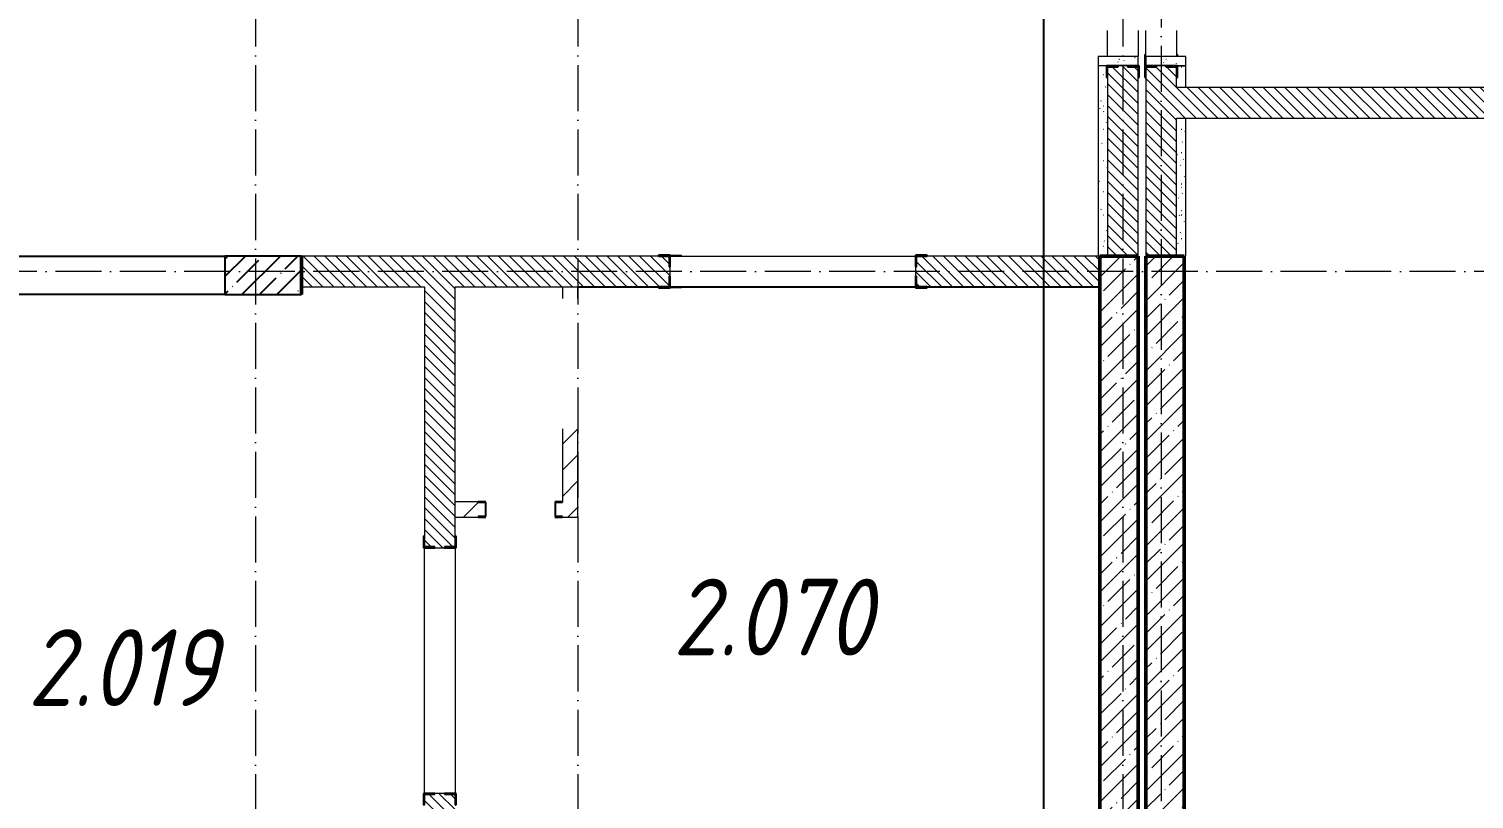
# Model space of a CAD drawing. Header units: millimetres. Extents: x -356862 to 418287, y 0 to 839748.
# Drawn here: x 51882 to 61297, y 518659 to 523678 of the extents above; entities that cross this region are included whole.
import ezdxf

# ---------------------------------------------------------------- set-up
doc = ezdxf.new("R2010")
doc.units = ezdxf.units.MM
doc.linetypes.add('50_200_ШТРИХ_1Т_ш5_п1_п1_', pattern=[700, 500, -100, 0, -100])
for name, color, linetype, lineweight in [('A-GENM-____-MCUT', 7, 'Continuous', 25), ('A-GENM-____-OTLN', 7, 'Continuous', 9), ('A-GENM-____-OTLN-1', 7, 'Continuous', 25), ('A-WALL-____-MCUT', 7, 'Continuous', 13), ('A-WALL-____-MCUT-2', 7, 'Continuous', 50), ('A-WALL-____-PATT-1', 7, 'Continuous', 9), ('A-WALL-FNSH-MCUT-1', 7, 'Continuous', 9), ('I-WALL-____-OTLN', 7, 'Continuous', 9), ('S-GRID-____-OTLN-1', 7, '50_200_ШТРИХ_1Т_ш5_п1_п1_', 9), ('Марки помещений', 7, 'Continuous', 9)]:
    doc.layers.add(name, color=color, linetype=linetype, lineweight=lineweight)
doc.layers.add('A-WALL-____-PATT-2', color=7, linetype='Continuous', lineweight=9, true_color=0x787878)
doc.styles.add('ISOCPEUR_I_2', font='isocpeui.ttf', dxfattribs={"width": 0.85, "height": 2.3})
pattern_1 = [(135, (-15591.663, 459015.94), (-35.35534, -35.35534), [])]
pattern_2 = [(45, (-15591.66, 459015.94), (-114.04925, 114.04925), []), (45, (-15477.61, 459015.94), (-114.04925, 114.04925), [201.612, -40.322, 3.353, -36.97])]
pattern_3 = [(45, (-15591.66, 459015.94), (-84.85281, 84.85281), [])]
pattern_4 = [(0, (-15591.663, 459015.94), (203.2, 50.8), [3.353, -149.047, 3.353, -149.047, -812.8]), (0, (-15591.663, 459015.94), (203.2, 50.8), [-304.8, 3.353, -301.447, 3.353, -149.047, -355.6]), (0, (-15591.663, 459015.94), (203.2, 50.8), [-762, 3.353, -98.247, 3.353, -250.647]), (120, (-15515.463, 459041.34), (-145.59409, 150.576362), [3.353, -149.047, 3.353, -149.047, -812.8]), (120, (-15515.463, 459041.34), (-145.59409, 150.576362), [-304.8, 3.353, -301.447, 3.353, -149.047, -355.6]), (120, (-15515.463, 459041.34), (-145.59409, 150.576362), [-762, 3.353, -98.247, 3.353, -250.647]), (240, (-15490.063, 459142.94), (-57.60591, -201.376362), [3.353, -149.047, 3.353, -149.047, -812.8]), (240, (-15490.063, 459142.94), (-57.60591, -201.376362), [-304.8, 3.353, -301.447, 3.353, -149.047, -355.6]), (240, (-15490.063, 459142.94), (-57.60591, -201.376362), [-762, 3.353, -98.247, 3.353, -250.647])]

# ---------------------------------------------------------------- blocks, each defined once
blk = doc.blocks.new('Фахверк_СКБ_Уголок - 200_3960-28268576-АР1_План отверстий 2 этажа в осях 1-64_Ю-ЯЯ')
at = {"layer": 'A-GENM-____-MCUT'}
for p, q in [((200, 156), (125, 156)), ((125, 156), (125, 81)), ((131, 81), (131, 150)), ((131, 150), (200, 150)), ((200, 150), (200, 156)), ((125, 81), (131, 81)), ((131, 19), (125, 19)), ((125, 19), (125, -56)), ((131, -50), (131, 19)), ((125, -56), (200, -56)), ((200, -50), (131, -50)), ((200, -56), (200, -50))]:
    blk.add_line(p, q, dxfattribs=at)
blk = doc.blocks.new('154_Стойка_СКБ_Уголок - СМ-2180_200-28268025-АР1_План отверстий 2 этажа в осях 1-64_Ю-ЯЯ')
at = {"layer": 'A-GENM-____-MCUT'}
for p, q in [((125, 156), (125, 81)), ((200, 156), (125, 156)), ((131, 81), (131, 150)), ((131, 150), (200, 150)), ((200, 150), (200, 156)), ((125, 81), (131, 81)), ((131, 19), (125, 19)), ((125, 19), (125, -56)), ((131, -50), (131, 19)), ((125, -56), (200, -56)), ((200, -50), (131, -50)), ((200, -56), (200, -50))]:
    blk.add_line(p, q, dxfattribs=at)
blk = doc.blocks.new('Стойка_Влож_Уголок_Опорный - Уголок-28213941-АР1_План отверстий 2 этажа в осях 1-64_Ю-ЯЯ')
at = {"layer": 'A-GENM-____-OTLN'}
for p, q in [((-212, -6), (-212, 0)), ((0, 0), (0, -6)), ((-212, -75), (-212, -6)), ((-212, -6), (-206, -6)), ((-212, -75), (-206, -75)), ((-6, -6), (0, -6)), ((-6, -75), (0, -75)), ((0, -6), (0, -75))]:
    blk.add_line(p, q, dxfattribs=at)
blk = doc.blocks.new('154_Стойка_СКБ_Уголок - СМ-2540_200-37126399-АР1_План отверстий 2 этажа в осях 1-64_Ю-ЯЯ')
at = {"layer": 'A-GENM-____-MCUT'}
for p, q in [((125, 156), (125, 81)), ((200, 156), (125, 156)), ((131, 81), (131, 150)), ((131, 150), (200, 150)), ((200, 150), (200, 156)), ((125, 81), (131, 81)), ((131, 19), (125, 19)), ((125, 19), (125, -56)), ((131, -50), (131, 19)), ((125, -56), (200, -56)), ((200, -50), (131, -50)), ((200, -56), (200, -50))]:
    blk.add_line(p, q, dxfattribs=at)
blk = doc.blocks.new('Стойка_Влож_Полоса боковая - Полоса-V150-АР1_План отверстий 2 этажа в осях 1-64_Ю-ЯЯ')
at = {"layer": 'A-GENM-____-OTLN'}
for p, q in [((-5, 60), (0, 60)), ((-5, -60), (-5, 60)), ((0, 31), (0, -31)), ((0, -60), (-5, -60))]:
    blk.add_line(p, q, dxfattribs=at)
blk = doc.blocks.new('Стойка_Влож_Уголок_Опорный - Уголок-V151-АР1_План отверстий 2 этажа в осях 1-64_Ю-ЯЯ')
at = {"layer": 'A-GENM-____-OTLN'}
for p, q in [((0, 0), (0, -6)), ((-212, -75), (-212, -60)), ((-212, -75), (-206, -75)), ((-6, -6), (0, -6)), ((-6, -75), (0, -75)), ((0, -6), (0, -75))]:
    blk.add_line(p, q, dxfattribs=at)
blk = doc.blocks.new('154_Фахверк_СКБ_Швеллер - Тип_100_3960_зеркало-V205-АР1_План отверстий 2 этажа в осях 1-64_Ю-ЯЯ')
at = {"layer": 'A-GENM-____-MCUT'}
for p, q in [((175, 50), (125, 50)), ((128, 47), (175, 47)), ((128, -47), (128, 47)), ((175, 47), (175, 50)), ((125, -50), (175, -50)), ((175, -47), (128, -47)), ((175, -50), (175, -47))]:
    blk.add_line(p, q, dxfattribs=at)
blk = doc.blocks.new('2этаж')
at = {"layer": 'S-GRID-____-OTLN-1', "color": 251, "ltscale": 0.6, "true_color": 0x636466}
for p, q in [((53358.3, 549908.8), (53358.3, 511907.5)), ((55458.3, 549908.8), (55458.3, 498997)), ((59008.3, 549908.8), (59008.3, 498997)), ((59258.3, 549613.9), (59258.3, 499306.9)), ((88482.7, 522097), (-20260.4, 522097))]:
    blk.add_line(p, q, dxfattribs=at)

msp = doc.modelspace()

# ---------------------------------------------------------------- hatches: boundary and pattern name
h = msp.add_hatch()
h.set_pattern_fill('FP_13', color=256, style=0, pattern_type=2)
h.set_pattern_definition(pattern_2)
h.paths.add_polyline_path([(53658.3366, 521946.983), (53658.3366, 522196.983), (53158.3366, 522196.983), (53158.3366, 521946.983)], flags=0)
h.paths.add_polyline_path([(51558.1809, 521946.983), (51558.3366, 521946.983), (51558.1809, 522196.983), (51358.3366, 522196.983), (51358.3366, 521946.983)], flags=0)
at = {"layer": 'A-WALL-____-PATT-1'}
h = msp.add_hatch(dxfattribs=at)
h.set_pattern_fill('FP_6', color=256, style=0, pattern_type=2)
h.set_pattern_definition(pattern_1)
h.paths.add_polyline_path([(59108.3366, 522196.983), (59108.3366, 523430.983), (59039.3366, 523430.983), (59039.3366, 523436.983), (58977.3366, 523436.983), (58977.3366, 523430.983), (58908.3366, 523430.983), (58908.3366, 522196.983)], flags=0)
h.paths.add_polyline_path([(59039.3366, 525656.983), (59039.3366, 525662.983), (59108.3366, 525662.983), (59108.3366, 526196.983), (58908.3366, 526196.983), (58908.3366, 525662.983), (58977.3366, 525662.983), (58977.3366, 525656.983)], flags=0)
h = msp.add_hatch(dxfattribs=at)
h.set_pattern_fill('FP_6', color=256, style=0, pattern_type=2)
h.set_pattern_definition(pattern_1)
h.paths.add_polyline_path([(59358.3366, 522196.983), (59358.3366, 523430.983), (59289.3366, 523430.983), (59289.3366, 523436.983), (59227.3366, 523436.983), (59227.3366, 523430.983), (59158.3366, 523430.983), (59158.3366, 522196.983)], flags=0)
h.paths.add_polyline_path([(59289.3366, 525656.983), (59289.3366, 525662.983), (59358.3366, 525662.983), (59358.3366, 526196.983), (59158.3366, 526196.983), (59158.3366, 525662.983), (59227.3366, 525662.983), (59227.3366, 525656.983)], flags=0)
h = msp.add_hatch(dxfattribs=at)
h.set_pattern_fill('FP_6', color=256, style=0, pattern_type=2)
h.set_pattern_definition(pattern_1)
h.paths.add_polyline_path([(73658.3366, 523096.983), (73658.3366, 523296.983), (69264.3366, 523296.983), (69264.3366, 523227.983), (69258.3366, 523227.983), (69258.3366, 523296.983), (66008.3366, 523296.983), (66008.3366, 523096.983), (66633.3366, 523096.983), (66633.3366, 523196.983), (67883.3366, 523196.983), (67883.3366, 523096.983), (69258.3366, 523096.983), (69258.3366, 523165.983), (69264.3366, 523165.983), (69264.3366, 523096.983), (73458.3366, 523096.983)], flags=0)
h.paths.add_polyline_path([(64383.3366, 523096.983), (64908.3366, 523096.983), (64908.3366, 523296.983), (64314.3366, 523296.983), (64314.3366, 523227.983), (64308.3366, 523227.983), (64308.3366, 523165.983), (64314.3366, 523165.983), (64314.3366, 523096.983)], flags=0)
h.paths.add_polyline_path([(62808.3366, 523096.983), (62808.3366, 523296.983), (59358.3366, 523296.983), (59358.3366, 523096.983), (62163.1849, 523096.983)], flags=0)
h = msp.add_hatch(dxfattribs=at)
h.set_pattern_fill('FP_6', color=256, style=0, pattern_type=2)
h.set_pattern_definition(pattern_1)
h.paths.add_polyline_path([(58628.1836, 521996.983), (58858.3366, 521996.983), (58858.3366, 522196.983), (57664.3366, 522196.983), (57664.3366, 522127.983), (57658.3366, 522127.983), (57658.3366, 522065.983), (57664.3366, 522065.983), (57664.3366, 521996.983), (57733.3366, 521996.983)], flags=0)
h.paths.add_polyline_path([(55983.3366, 521996.983), (56052.3366, 521996.983), (56052.3366, 522065.983), (56058.3366, 522065.983), (56058.3366, 522127.983), (56052.3366, 522127.983), (56052.3366, 522196.983), (53658.3366, 522196.983), (53658.3366, 521996.983), (55093.1822, 521996.983)], flags=0)
h = msp.add_hatch(dxfattribs=at)
h.set_pattern_fill('FP_13', color=256, style=0, pattern_type=2)
h.set_pattern_definition(pattern_2)
h.paths.add_polyline_path([(59108.3366, 514196.983), (59108.3366, 522196.983), (58858.3366, 522196.983), (58858.3366, 514196.983), (59070.0587, 514196.983)], flags=0)
h = msp.add_hatch(dxfattribs=at)
h.set_pattern_fill('FP_13', color=256, style=0, pattern_type=2)
h.set_pattern_definition(pattern_2)
h.paths.add_polyline_path([(59158.3366, 514146.983), (59408.3366, 514146.983), (59408.3366, 522196.983), (59158.3366, 522196.983), (59158.3366, 514626.1205)], flags=0)
h = msp.add_hatch(dxfattribs=at)
h.set_pattern_fill('FP_6', color=256, style=0, pattern_type=2)
h.set_pattern_definition(pattern_1)
h.paths.add_polyline_path([(54458.3366, 518096.983), (54658.3366, 518096.983), (54658.3366, 518690.983), (54589.3366, 518690.983), (54589.3366, 518696.983), (54527.3366, 518696.983), (54527.3366, 518690.983), (54458.3366, 518690.983), (54458.3366, 518621.983)], flags=0)
h.paths.add_polyline_path([(54527.3366, 520296.983), (54589.3366, 520296.983), (54589.3366, 520302.983), (54658.3366, 520302.983), (54658.3366, 521996.983), (54458.3366, 521996.983), (54458.3366, 520302.983), (54527.3366, 520302.983)], flags=0)
h = msp.add_hatch(dxfattribs=at)
h.set_pattern_fill('FP_4', color=256, style=0, pattern_type=2)
h.set_pattern_definition(pattern_3)
h.paths.add_polyline_path([(55358.3366, 520496.983), (55458.3366, 520496.983), (55458.3366, 521071.983), (55358.3366, 521071.983), (55358.3366, 520499.983)], flags=0)
h.paths.add_polyline_path([(55458.3366, 521921.983), (55458.3366, 521996.983), (55358.3366, 521996.983), (55358.3366, 521921.983), (55452.9795, 521921.983)], flags=0)
h = msp.add_hatch(dxfattribs=at)
h.set_pattern_fill('FP_4', color=256, style=0, pattern_type=2)
h.set_pattern_definition(pattern_3)
h.paths.add_polyline_path([(54658.3366, 520496.983), (54808.3366, 520496.983), (54808.3366, 520499.983), (54855.3366, 520499.983), (54855.3366, 520593.983), (54808.3366, 520593.983), (54808.3366, 520596.983), (54658.3366, 520596.983), (54658.3366, 520499.983)], flags=0)
h.paths.add_polyline_path([(55311.3366, 520499.983), (55358.3366, 520499.983), (55358.3366, 520593.983), (55311.3366, 520593.983)], flags=0)
at = {"layer": 'A-WALL-____-PATT-2'}
h = msp.add_hatch(dxfattribs=at)
h.set_pattern_fill('FP_165', color=256, style=0, pattern_type=2)
h.set_pattern_definition(pattern_4)
h.paths.add_polyline_path([(58908.3366, 522196.983), (58908.3366, 523361.983), (58902.3366, 523361.983), (58902.3366, 523436.983), (58848.3366, 523436.983), (58848.3366, 522196.983)], flags=0)
h.paths.add_polyline_path([(58848.3366, 525656.983), (58902.3366, 525656.983), (58902.3366, 525731.983), (58908.3366, 525731.983), (58908.3366, 526196.983), (58848.3366, 526196.983), (58848.3366, 525662.983)], flags=0)
h = msp.add_hatch(dxfattribs=at)
h.set_pattern_fill('FP_165', color=256, style=0, pattern_type=2)
h.set_pattern_definition(pattern_4)
h.paths.add_polyline_path([(59364.3366, 523296.983), (59418.3366, 523296.983), (59418.3366, 523436.983), (59364.3366, 523436.983), (59364.3366, 523361.983), (59358.3366, 523361.983), (59358.3366, 523296.983)], flags=0)
h.paths.add_polyline_path([(59364.3366, 525656.983), (59418.3366, 525656.983), (59418.3366, 526196.983), (59358.3366, 526196.983), (59358.3366, 525731.983), (59364.3366, 525731.983), (59364.3366, 525662.983)], flags=0)
h = msp.add_hatch(dxfattribs=at)
h.set_pattern_fill('FP_165', color=256, style=0, pattern_type=2)
h.set_pattern_definition(pattern_4)
h.paths.add_polyline_path([(59068.3366, 523436.983), (59108.3366, 523436.983), (59108.3366, 523496.983), (58848.3366, 523496.983), (58848.3366, 523436.983), (58948.3366, 523436.983), (58948.3366, 523441.983), (59068.3366, 523441.983)], flags=0)
h = msp.add_hatch(dxfattribs=at)
h.set_pattern_fill('FP_165', color=256, style=0, pattern_type=2)
h.set_pattern_definition(pattern_4)
h.paths.add_polyline_path([(59158.3366, 523436.983), (59198.3366, 523436.983), (59198.3366, 523441.983), (59318.3366, 523441.983), (59318.3366, 523436.983), (59418.3366, 523436.983), (59418.3366, 523496.983), (59158.3366, 523496.983)], flags=0)
h = msp.add_hatch(dxfattribs=at)
h.set_pattern_fill('FP_165', color=256, style=0, pattern_type=2)
h.set_pattern_definition(pattern_4)
h.paths.add_polyline_path([(59418.3366, 522196.983), (59418.3366, 523096.983), (59358.3366, 523096.983), (59358.3366, 522196.983)], flags=0)

# ---------------------------------------------------------------- linework, layer by layer
for p, q in [((51558.3366, 522196.983), (53158.3366, 522196.983)), ((53658.3366, 522196.983), (53158.3366, 522196.983)), ((53158.3366, 522196.983), (53158.3366, 521946.983)), ((53158.3366, 521946.983), (51558.3366, 521946.983)), ((53158.3366, 521946.983), (53658.3366, 521946.983))]:
    msp.add_line(p, q)
msp.add_lwpolyline([(58491.7644, 514313.3729), (29908.3366, 514313.3729), (29908.3366, 549908.7924), (58491.7644, 549908.7924)], close=True)
msp.add_lwpolyline([(55458.3366, 521996.983), (58858.3366, 521996.983)])
at = {"layer": 'A-WALL-____-MCUT'}
for p, q in [((58908.3366, 523361.983), (58908.3366, 522196.983)), ((59108.3366, 522196.983), (59108.3366, 523361.983)), ((59158.3366, 523361.983), (59158.3366, 522196.983)), ((59358.3366, 523296.983), (59358.3366, 523361.983)), ((62808.3366, 523296.983), (59358.3366, 523296.983)), ((59358.3366, 523096.983), (62808.3366, 523096.983)), ((59358.3366, 522196.983), (59358.3366, 523096.983)), ((55983.3366, 522196.983), (53658.3366, 522196.983)), ((58858.3366, 522196.983), (57733.3366, 522196.983)), ((58908.3366, 522196.983), (59108.3366, 522196.983)), ((56058.3366, 522065.983), (56058.3366, 522127.983)), ((57658.3366, 522127.983), (57658.3366, 522065.983)), ((53658.3366, 521996.983), (54458.3366, 521996.983)), ((54458.3366, 521996.983), (54458.3366, 520371.983)), ((54658.3366, 521996.983), (55983.3366, 521996.983)), ((54658.3366, 520371.983), (54658.3366, 521996.983)), ((57733.3366, 521996.983), (58858.3366, 521996.983)), ((54527.3366, 520296.983), (54589.3366, 520296.983)), ((54589.3366, 518696.983), (54527.3366, 518696.983))]:
    msp.add_line(p, q, dxfattribs=at)
at = {"layer": 'A-WALL-____-MCUT-2'}
for p, q in [((53658.3366, 521946.983), (53658.3366, 522196.983)), ((58858.3366, 522196.983), (58858.3366, 514196.983)), ((59108.3366, 522196.983), (58858.3366, 522196.983)), ((59108.3366, 514196.983), (59108.3366, 522196.983)), ((59158.3366, 522196.983), (59158.3366, 514146.983)), ((59408.3366, 522196.983), (59158.3366, 522196.983)), ((59408.3366, 514146.983), (59408.3366, 522196.983))]:
    msp.add_line(p, q, dxfattribs=at)
at = {"layer": 'A-WALL-FNSH-MCUT-1'}
for p, q in [((58848.3366, 523496.983), (58848.3366, 522196.983)), ((59108.3366, 523496.983), (58848.3366, 523496.983)), ((59108.3366, 523436.983), (59108.3366, 523496.983)), ((59418.3366, 523496.983), (59158.3366, 523496.983)), ((59158.3366, 523496.983), (59158.3366, 523436.983)), ((59418.3366, 523296.983), (59418.3366, 523496.983)), ((58902.3366, 523436.983), (58848.3366, 523436.983)), ((59418.3366, 523436.983), (59364.3366, 523436.983)), ((59364.3366, 523436.983), (59418.3366, 523436.983)), ((59418.3366, 522196.983), (59418.3366, 523096.983)), ((58848.3366, 522196.983), (58908.3366, 522196.983)), ((59408.3366, 522196.983), (59418.3366, 522196.983)), ((55358.3366, 521996.983), (55358.3366, 521921.983)), ((55458.3366, 521921.983), (55458.3366, 521996.983)), ((55358.3366, 521071.983), (55358.3366, 520596.983)), ((55458.3366, 520496.983), (55458.3366, 521071.983)), ((54808.3366, 520596.983), (54658.3366, 520596.983)), ((54658.3366, 520496.983), (54808.3366, 520496.983)), ((55358.3366, 520496.983), (55458.3366, 520496.983))]:
    msp.add_line(p, q, dxfattribs=at)
at = {"layer": 'I-WALL-____-OTLN'}
for p, q in [((58908.3366, 523496.983), (58908.3366, 523666.983)), ((59108.3366, 523666.983), (59108.3366, 523496.983)), ((59158.3366, 523496.983), (59158.3366, 523666.983)), ((59358.3366, 523666.983), (59358.3366, 523496.983)), ((56058.3366, 522196.983), (57658.3366, 522196.983)), ((57658.3366, 521996.983), (56058.3366, 521996.983)), ((54458.3366, 518696.983), (54458.3366, 520296.983)), ((54658.3366, 520296.983), (54658.3366, 518696.983))]:
    msp.add_line(p, q, dxfattribs=at)
at = {"layer": 'S-GRID-____-OTLN-1', "color": 251, "ltscale": 0.6, "true_color": 0x636466}
for p, q in [((53358.3366, 549908.7924), (53358.3366, 511907.5288)), ((53358.3366, 549908.7924), (53358.3366, 511907.5288)), ((55458.3366, 549908.7924), (55458.3366, 498996.983)), ((55458.3366, 549908.7924), (55458.3366, 498996.983)), ((59008.3366, 549908.7924), (59008.3366, 498996.983)), ((59008.3366, 549908.7924), (59008.3366, 498996.983)), ((59258.3366, 549613.9458), (59258.3366, 499306.9404)), ((59258.3366, 549613.9458), (59258.3366, 499306.9404)), ((88482.7432, 522096.983), (-20260.4336, 522096.983)), ((88482.7432, 522096.983), (-20260.4336, 522096.983))]:
    msp.add_line(p, q, dxfattribs=at)

# ---------------------------------------------------------------- block references
at = {"color": 18, "true_color": 0x000000}
msp.add_blockref('2этаж', (0, 0), dxfattribs=at)
at = {"layer": 'A-GENM-____-OTLN'}
for name, p, rotation in [('Стойка_Влож_Уголок_Опорный - Уголок-V151-АР1_План отверстий 2 этажа в осях 1-64_Ю-ЯЯ', (59152.3366, 523436.983), 180), ('Стойка_Влож_Полоса боковая - Полоса-V150-АР1_План отверстий 2 этажа в осях 1-64_Ю-ЯЯ', (59008.3366, 523436.983), 269.9999999999998), ('Стойка_Влож_Полоса боковая - Полоса-V150-АР1_План отверстий 2 этажа в осях 1-64_Ю-ЯЯ', (59258.3366, 523436.983), 270), ('Стойка_Влож_Уголок_Опорный - Уголок-28213941-АР1_План отверстий 2 этажа в осях 1-64_Ю-ЯЯ', (56058.3366, 522202.983), 89.99999999999955)]:
    msp.add_blockref(name, p, dxfattribs=dict(at, rotation=rotation))
at = {"layer": 'A-GENM-____-OTLN-1'}
for name, p, rotation in [('154_Стойка_СКБ_Уголок - СМ-2540_200-37126399-АР1_План отверстий 2 этажа в осях 1-64_Ю-ЯЯ', (58958.3366, 523561.983), 269.9999999999998), ('154_Стойка_СКБ_Уголок - СМ-2540_200-37126399-АР1_План отверстий 2 этажа в осях 1-64_Ю-ЯЯ', (59208.3366, 523561.983), 270), ('154_Стойка_СКБ_Уголок - СМ-2180_200-28268025-АР1_План отверстий 2 этажа в осях 1-64_Ю-ЯЯ', (56183.3366, 522146.983), 180), ('154_Фахверк_СКБ_Швеллер - Тип_100_3960_зеркало-V205-АР1_План отверстий 2 этажа в осях 1-64_Ю-ЯЯ', (54983.3366, 520546.983), 180), ('154_Стойка_СКБ_Уголок - СМ-2180_200-28268025-АР1_План отверстий 2 этажа в осях 1-64_Ю-ЯЯ', (54608.3366, 520171.983), 89.9999999999999), ('Фахверк_СКБ_Уголок - 200_3960-28268576-АР1_План отверстий 2 этажа в осях 1-64_Ю-ЯЯ', (54508.3366, 518821.983), 269.9999999999999)]:
    msp.add_blockref(name, p, dxfattribs=dict(at, rotation=rotation))
for name, p in [('Фахверк_СКБ_Уголок - 200_3960-28268576-АР1_План отверстий 2 этажа в осях 1-64_Ю-ЯЯ', (57533.3366, 522046.983)), ('154_Фахверк_СКБ_Швеллер - Тип_100_3960_зеркало-V205-АР1_План отверстий 2 этажа в осях 1-64_Ю-ЯЯ', (55183.3366, 520546.983))]:
    msp.add_blockref(name, p, dxfattribs=at)

# ---------------------------------------------------------------- texts
at = {"layer": 'Марки помещений', "char_height": 500, "attachment_point": 1, "style": 'ISOCPEUR_I_2'}
for s, insert, width in [('2.070', (56078.0406, 520095.4166), 785.65375), ('2.019', (51874.7383, 519766.2225), 737.5525)]:
    msp.add_mtext(s, dxfattribs=dict(at, insert=insert, width=width))

doc.saveas('drawing.dxf')
